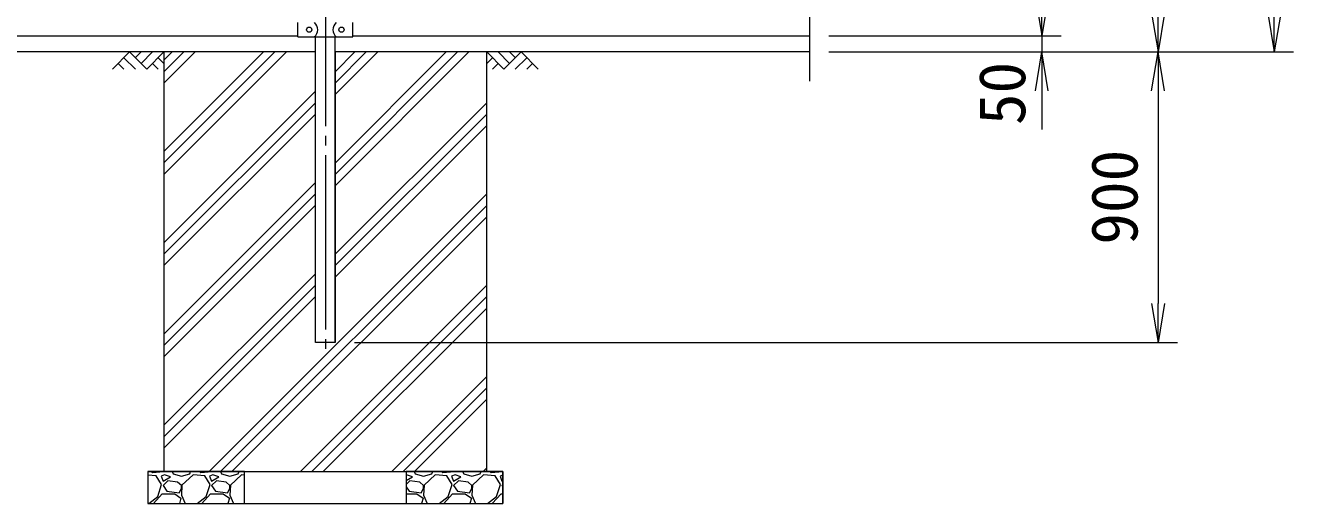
# Model space of a CAD drawing. Units: millimetres, scale not verified. Extents: x -12600 to 12600, y -8910 to 8910.
# Drawn here: x -9292 to -5362, y -6610 to -5127 of the extents above; entities that cross this region are included whole.
import ezdxf
from ezdxf.enums import TextEntityAlignment as Align

# ---------------------------------------------------------------- set-up
doc = ezdxf.new("R2010")
doc.units = ezdxf.units.MM
doc.header["$LTSCALE"] = 30
doc.linetypes.add('LONG_CHAIN', pattern=[21, 18, -1, 1, -1])
for name, color, linetype, lineweight in [('0-2_D-DCR-HCH', 7, 'Continuous', 9), ('0-3_D-STR1', 1, 'Continuous', 9), ('0-4_D-STR4', 7, 'Continuous', 9), ('0-5_D-BGD', 7, 'Continuous', 9), ('0-6_D-BMK', 2, 'LONG_CHAIN', 9), ('0-7_D-STR3', 3, 'Continuous', 9), ('0-9_D-STR-DIM', 7, 'Continuous', 9), ('0-A_0', 7, 'Continuous', 9)]:
    doc.layers.add(name, color=color, linetype=linetype, lineweight=lineweight)
doc.styles.add('ＭＳ ゴシック', font='')
doc.styles.get('ＭＳ ゴシック').set_extended_font_data('MS Gothic')

# ---------------------------------------------------------------- blocks, each defined once
blk = doc.blocks.new('_Open')
at = {"layer": '0-A_0'}
blk.add_line((-30, 5), (0, 0), dxfattribs=at)
blk.add_lwpolyline([(-30, -5), (0, 0), (-30, 0)], dxfattribs=at)

msp = doc.modelspace()

# ---------------------------------------------------------------- linework, layer by layer
at = {"layer": '0-2_D-DCR-HCH'}
for p, q in [((-8968.86, -5210), (-9022.07, -5263.21)), ((-8968.86, -5210), (-8915.64, -5263.21)), ((-8951.12, -5227.74), (-8933.38, -5210)), ((-8933.38, -5245.47), (-8897.91, -5210)), ((-8915.64, -5263.21), (-8862.43, -5210)), ((-8862.43, -5306.52), (-8765.92, -5210)), ((-8862.43, -5589.36), (-8483.07, -5210)), ((-8862.43, -5271.16), (-8801.27, -5210)), ((-8862.43, -5554), (-8518.43, -5210)), ((-8862.43, -5235.81), (-8836.63, -5210)), ((-8862.43, -5518.65), (-8553.78, -5210)), ((-8332.18, -5341.95), (-8200.23, -5210)), ((-8332.18, -5624.79), (-7917.39, -5210)), ((-8332.18, -5306.6), (-8235.59, -5210)), ((-8332.18, -5589.44), (-7952.74, -5210)), ((-8332.18, -5271.24), (-8270.94, -5210)), ((-8332.18, -5554.08), (-7988.1, -5210)), ((-7809.22, -5263.21), (-7862.43, -5210)), ((-7791.48, -5245.47), (-7826.96, -5210)), ((-7756.01, -5210), (-7809.22, -5263.21)), ((-7773.65, -5227.83), (-7791.48, -5210)), ((-7756.01, -5210), (-7702.8, -5263.21)), ((-9004.33, -5245.47), (-8986.51, -5263.21)), ((-8986.59, -5227.74), (-8950.96, -5263.21)), ((-8897.91, -5245.47), (-8880.09, -5263.21)), ((-8880.17, -5227.74), (-8862.43, -5245.39)), ((-7844.69, -5227.74), (-7862.43, -5245.39)), ((-7826.96, -5245.47), (-7844.78, -5263.21)), ((-7738.27, -5227.74), (-7773.91, -5263.21)), ((-7720.53, -5245.47), (-7738.35, -5263.21)), ((-8862.43, -5801.49), (-8392.68, -5331.74)), ((-8862.43, -5836.85), (-8392.68, -5367.1)), ((-8332.18, -5836.93), (-7862.43, -5367.18)), ((-8862.43, -5872.2), (-8392.68, -5402.45)), ((-8332.18, -5872.28), (-7862.43, -5402.53)), ((-8332.18, -5907.64), (-7862.43, -5437.89)), ((-8862.43, -6084.33), (-8392.68, -5614.58)), ((-8862.43, -6119.69), (-8392.68, -5649.94)), ((-8722.41, -6510), (-7862.43, -5650.02)), ((-8862.43, -6155.04), (-8392.68, -5685.29)), ((-8687.06, -6510), (-7862.43, -5685.37)), ((-8651.7, -6510), (-7862.43, -5720.73)), ((-8862.43, -6367.18), (-8392.68, -5897.43)), ((-8862.43, -6402.53), (-8392.68, -5932.78)), ((-8439.57, -6510), (-7862.43, -5932.86)), ((-8862.43, -6437.89), (-8392.68, -5968.14)), ((-8404.22, -6510), (-7862.43, -5968.22)), ((-8368.86, -6510), (-7862.43, -6003.57)), ((-8156.73, -6510), (-7862.43, -6215.7)), ((-8121.37, -6510), (-7862.43, -6251.06)), ((-8086.02, -6510), (-7862.43, -6286.41)), ((-8886.13, -6523.78), (-8912.43, -6521.59)), ((-8898.13, -6514.78), (-8902.52, -6510)), ((-8863.63, -6511.78), (-8898.13, -6514.78)), ((-8860.63, -6520.78), (-8871.13, -6525.28)), ((-8862.02, -6510), (-8863.63, -6511.78)), ((-8842.63, -6526.78), (-8860.63, -6520.78)), ((-8836.97, -6510), (-8833.63, -6517.78)), ((-8833.63, -6517.78), (-8808.13, -6525.28)), ((-8808.13, -6525.28), (-8782.63, -6517.78)), ((-8772.13, -6520.78), (-8806.63, -6552.28)), ((-8782.63, -6517.78), (-8779.85, -6510)), ((-8736.13, -6523.78), (-8772.13, -6520.78)), ((-8748.13, -6514.78), (-8752.52, -6510)), ((-8713.63, -6511.78), (-8748.13, -6514.78)), ((-8710.63, -6520.78), (-8721.13, -6525.28)), ((-8712.02, -6510), (-8713.63, -6511.78)), ((-8692.63, -6526.78), (-8710.63, -6520.78)), ((-8686.97, -6510), (-8683.63, -6517.78)), ((-8683.63, -6517.78), (-8658.13, -6525.28)), ((-8658.13, -6525.28), (-8632.63, -6517.78)), ((-8622.13, -6520.78), (-8656.63, -6552.28)), ((-8632.63, -6517.78), (-8629.85, -6510)), ((-8612.43, -6521.59), (-8622.13, -6520.78)), ((-8112.02, -6510), (-8112.43, -6510.45)), ((-8110.63, -6520.78), (-8112.43, -6521.56)), ((-8092.63, -6526.78), (-8110.63, -6520.78)), ((-8086.97, -6510), (-8083.63, -6517.78)), ((-8083.63, -6517.78), (-8058.13, -6525.28)), ((-8058.13, -6525.28), (-8032.63, -6517.78)), ((-8022.13, -6520.78), (-8056.63, -6552.28)), ((-8032.63, -6517.78), (-8029.85, -6510)), ((-7986.13, -6523.78), (-8022.13, -6520.78)), ((-7998.13, -6514.78), (-8002.52, -6510)), ((-7963.63, -6511.78), (-7998.13, -6514.78)), ((-7960.63, -6520.78), (-7971.13, -6525.28)), ((-7962.02, -6510), (-7963.63, -6511.78)), ((-7942.63, -6526.78), (-7960.63, -6520.78)), ((-7936.97, -6510), (-7933.63, -6517.78)), ((-7933.63, -6517.78), (-7908.13, -6525.28)), ((-7908.13, -6525.28), (-7882.63, -6517.78)), ((-7872.13, -6520.78), (-7906.63, -6552.28)), ((-7882.63, -6517.78), (-7879.85, -6510)), ((-7873.89, -6510), (-7862.43, -6498.55)), ((-7836.13, -6523.78), (-7872.13, -6520.78)), ((-7848.13, -6514.78), (-7852.52, -6510)), ((-7813.63, -6511.78), (-7848.13, -6514.78)), ((-7812.43, -6521.56), (-7821.13, -6525.28)), ((-7812.43, -6510.45), (-7813.63, -6511.78)), ((-8869.63, -6550.78), (-8886.13, -6523.78)), ((-8881.63, -6588.28), (-8869.63, -6550.78)), ((-8871.13, -6525.28), (-8865.13, -6540.28)), ((-8865.13, -6540.28), (-8842.63, -6526.78)), ((-8850.13, -6538.78), (-8865.13, -6553.78)), ((-8865.13, -6553.78), (-8853.13, -6571.78)), ((-8820.13, -6543.28), (-8850.13, -6538.78)), ((-8808.13, -6553.78), (-8820.13, -6543.28)), ((-8806.63, -6552.28), (-8808.13, -6583.78)), ((-8808.13, -6562.78), (-8808.13, -6553.78)), ((-8719.63, -6550.78), (-8736.13, -6523.78)), ((-8731.63, -6588.28), (-8719.63, -6550.78)), ((-8721.13, -6525.28), (-8715.13, -6540.28)), ((-8715.13, -6540.28), (-8692.63, -6526.78)), ((-8700.13, -6538.78), (-8715.13, -6553.78)), ((-8715.13, -6553.78), (-8703.13, -6571.78)), ((-8670.13, -6543.28), (-8700.13, -6538.78)), ((-8658.13, -6553.78), (-8670.13, -6543.28)), ((-8656.63, -6552.28), (-8658.13, -6583.78)), ((-8658.13, -6562.78), (-8658.13, -6553.78)), ((-8112.43, -6538.67), (-8092.63, -6526.78)), ((-8100.13, -6538.78), (-8112.43, -6551.09)), ((-8112.43, -6557.83), (-8103.13, -6571.78)), ((-8070.13, -6543.28), (-8100.13, -6538.78)), ((-8058.13, -6553.78), (-8070.13, -6543.28)), ((-8056.63, -6552.28), (-8058.13, -6583.78)), ((-8058.13, -6562.78), (-8058.13, -6553.78)), ((-7969.63, -6550.78), (-7986.13, -6523.78)), ((-7981.63, -6588.28), (-7969.63, -6550.78)), ((-7971.13, -6525.28), (-7965.13, -6540.28)), ((-7965.13, -6540.28), (-7942.63, -6526.78)), ((-7950.13, -6538.78), (-7965.13, -6553.78)), ((-7965.13, -6553.78), (-7953.13, -6571.78)), ((-7920.13, -6543.28), (-7950.13, -6538.78)), ((-7908.13, -6553.78), (-7920.13, -6543.28)), ((-7906.63, -6552.28), (-7908.13, -6583.78)), ((-7908.13, -6562.78), (-7908.13, -6553.78)), ((-7819.63, -6550.78), (-7836.13, -6523.78)), ((-7831.63, -6588.28), (-7819.63, -6550.78)), ((-7821.13, -6525.28), (-7815.13, -6540.28)), ((-7815.13, -6540.28), (-7812.43, -6538.67)), ((-7812.43, -6551.09), (-7815.13, -6553.78)), ((-7815.13, -6553.78), (-7812.43, -6557.83)), ((-8909.73, -6610), (-8881.63, -6588.28)), ((-8895.13, -6609.28), (-8868.13, -6579.28)), ((-8868.13, -6579.28), (-8829.13, -6579.28)), ((-8853.13, -6571.78), (-8815.63, -6576.28)), ((-8829.13, -6579.28), (-8809.63, -6592.78)), ((-8815.63, -6576.28), (-8808.13, -6562.78)), ((-8809.63, -6592.78), (-8814.55, -6610)), ((-8808.13, -6583.78), (-8797.09, -6610)), ((-8759.73, -6610), (-8731.63, -6588.28)), ((-8745.13, -6609.28), (-8718.13, -6579.28)), ((-8718.13, -6579.28), (-8679.13, -6579.28)), ((-8703.13, -6571.78), (-8665.63, -6576.28)), ((-8679.13, -6579.28), (-8659.63, -6592.78)), ((-8665.63, -6576.28), (-8658.13, -6562.78)), ((-8659.63, -6592.78), (-8664.55, -6610)), ((-8658.13, -6583.78), (-8647.09, -6610)), ((-8112.43, -6579.28), (-8079.13, -6579.28)), ((-8103.13, -6571.78), (-8065.63, -6576.28)), ((-8079.13, -6579.28), (-8059.63, -6592.78)), ((-8065.63, -6576.28), (-8058.13, -6562.78)), ((-8059.63, -6592.78), (-8064.55, -6610)), ((-8058.13, -6583.78), (-8047.09, -6610)), ((-8009.73, -6610), (-7981.63, -6588.28)), ((-7995.13, -6609.28), (-7968.13, -6579.28)), ((-7968.13, -6579.28), (-7929.13, -6579.28)), ((-7953.13, -6571.78), (-7915.63, -6576.28)), ((-7929.13, -6579.28), (-7909.63, -6592.78)), ((-7915.63, -6576.28), (-7908.13, -6562.78)), ((-7909.63, -6592.78), (-7914.55, -6610)), ((-7908.13, -6583.78), (-7897.09, -6610)), ((-7859.73, -6610), (-7831.63, -6588.28)), ((-7845.13, -6609.28), (-7818.13, -6579.28)), ((-7818.13, -6579.28), (-7812.43, -6579.28)), ((-8894.71, -6610), (-8895.13, -6609.28)), ((-8744.71, -6610), (-8745.13, -6609.28)), ((-7994.71, -6610), (-7995.13, -6609.28)), ((-7844.71, -6610), (-7845.13, -6609.28))]:
    msp.add_line(p, q, dxfattribs=at)
for points in [[(-8332.18, -6110), (-8392.68, -6110), (-8392.68, -5210), (-8862.43, -5210), (-8862.43, -6510), (-7862.43, -6510), (-7862.43, -5210), (-8332.18, -5210)], [(-8612.43, -6510), (-8912.43, -6510), (-8912.43, -6610), (-8612.43, -6610)], [(-7812.43, -6510), (-8112.43, -6510), (-8112.43, -6610), (-7812.43, -6610)]]:
    msp.add_lwpolyline(points, close=True, dxfattribs=at)
at = {"layer": '0-3_D-STR1'}
for p, q in [((-10277.43, -5160), (-8447.43, -5160)), ((-8332.18, -6110), (-8332.18, -5163.4)), ((-8277.43, -5160), (-6862.43, -5160)), ((-8337.03, -6110), (-8387.83, -6110))]:
    msp.add_line(p, q, dxfattribs=at)
msp.add_lwpolyline([(-8332.18, -6110), (-8392.68, -6110), (-8392.68, -5163.4)], dxfattribs=at)
at = {"layer": '0-4_D-STR4'}
for p, q in [((-8392.68, -5210), (-8862.43, -5210)), ((-8862.43, -5210), (-8862.43, -6510)), ((-7862.43, -5210), (-8332.18, -5210)), ((-7862.43, -6510), (-7862.43, -5210)), ((-8912.43, -6510), (-7812.43, -6510)), ((-8912.43, -6510), (-8912.43, -6610)), ((-7812.43, -6510), (-7812.43, -6610)), ((-8912.43, -6610), (-7812.43, -6610))]:
    msp.add_line(p, q, dxfattribs=at)
at = {"layer": '0-5_D-BGD'}
for p, q in [((-8862.43, -5210), (-9862.43, -5210)), ((-6862.43, -5210), (-7862.43, -5210))]:
    msp.add_line(p, q, dxfattribs=at)
at = {"layer": '0-6_D-BMK'}
msp.add_line((-8362.43, 1399.7), (-8362.43, -6160), dxfattribs=at)
at = {"layer": '0-7_D-STR3'}
for p, q in [((-8447.43, -5162.9), (-8447.43, -5118.9)), ((-8277.43, -5162.9), (-8277.43, -5118.9)), ((-8447.43, -5162.9), (-8396.23, -5162.9)), ((-8396.23, -5163.4), (-8397.23, -5162.9)), ((-8328.63, -5162.9), (-8277.43, -5162.9))]:
    msp.add_line(p, q, dxfattribs=at)
msp.add_lwpolyline([(-8396.23, -5163.4), (-8328.63, -5163.4), (-8327.63, -5162.9)], dxfattribs=at)
for centre in [(-8412.43, -5140.9), (-8312.43, -5140.9)]:
    msp.add_circle(centre, 8, dxfattribs=at)
for centre, start, end in [((-8414.82, -5140.9), 310.19176, 49.80824), ((-8310.05, -5140.9), 130.19176, 229.80824)]:
    msp.add_arc(centre, 28.8, start, end, dxfattribs=at)
at = {"layer": '0-9_D-STR-DIM'}
for p, q in [((-6862.43, -3710.65), (-6862.43, -5300)), ((-6802.43, -5160), (-6082.43, -5160)), ((-6802.43, -5160), (-6082.43, -5160)), ((-6142.43, -5160), (-6142.43, -5210)), ((-6802.43, -5210), (-6082.43, -5210)), ((-6802.43, -5210), (-5722.43, -5210)), ((-6802.43, -5210), (-5362.43, -5210)), ((-6802.43, -5210), (-5722.43, -5210)), ((-6142.43, -5330), (-6142.43, -5450)), ((-5782.43, -5330), (-5782.43, -5990)), ((-8272.18, -6110), (-5722.43, -6110))]:
    msp.add_line(p, q, dxfattribs=at)

# ---------------------------------------------------------------- block references
at = {"layer": '0-9_D-STR-DIM', "xscale": 4, "yscale": 4}
for p, rotation in [((-6142.43, -5160), 270), ((-6142.43, -5160), 270), ((-5782.43, -5210), 270), ((-5422.43, -5210), 270), ((-6142.43, -5210), 90), ((-5782.43, -5210), 90), ((-5782.43, -6110), 270)]:
    msp.add_blockref('_Open', p, dxfattribs=dict(at, rotation=rotation))

# ---------------------------------------------------------------- texts
at = {"layer": '0-9_D-STR-DIM', "style": 'ＭＳ ゴシック'}
for s, p in [('50', (-6150.63, -5436.79)), ('900', (-5802.68, -5807.38))]:
    msp.add_text(s, height=144.3, rotation=90, dxfattribs=at).set_placement(p, align=Align.BOTTOM_LEFT)

doc.saveas('drawing.dxf')
